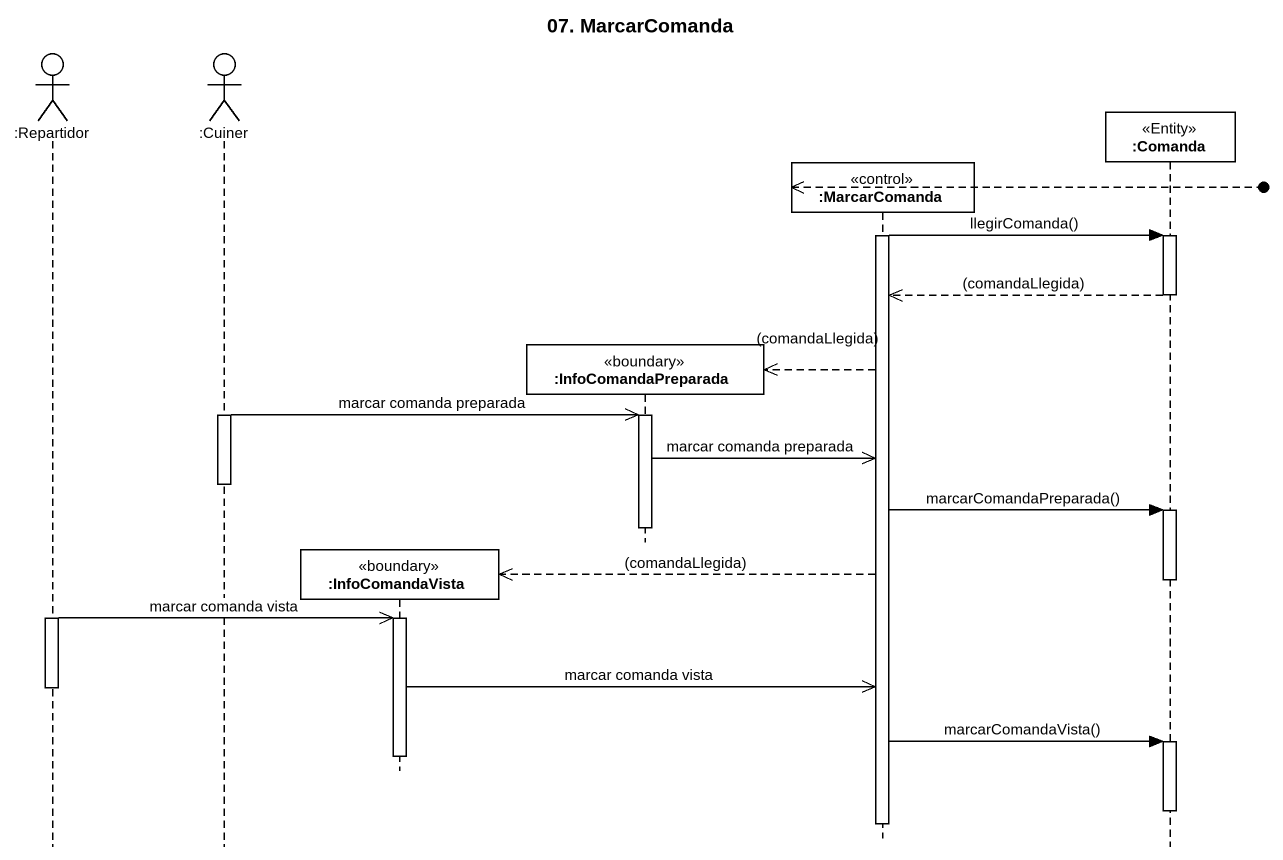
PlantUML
@startuml
title 07. MarcarComanda
hide footbox
actor ":Repartidor" as Repartidor
actor ":Cuiner" as Cuiner
participant ":InfoComandaVista" as InfoComandaVista <<boundary>>
participant ":InfoComandaPreparada" as InfoComandaPreparada <<boundary>>
participant ":MarcarComanda" as MarcarComanda <<control>>
participant ":Comanda" as Comanda <<Entity>>

MarcarComanda <<--o]
activate MarcarComanda
MarcarComanda -> Comanda : llegirComanda()
activate Comanda
Comanda -->> MarcarComanda : (comandaLlegida)
deactivate Comanda
MarcarComanda -->> InfoComandaPreparada ** : (comandaLlegida)
activate Cuiner
Cuiner ->> InfoComandaPreparada : marcar comanda preparada
activate InfoComandaPreparada
InfoComandaPreparada ->> MarcarComanda : marcar comanda preparada
deactivate Cuiner
MarcarComanda -> Comanda : marcarComandaPreparada()
activate Comanda
deactivate InfoComandaPreparada
MarcarComanda -->> InfoComandaVista ** : (comandaLlegida)
deactivate Comanda
activate Repartidor
Repartidor ->> InfoComandaVista : marcar comanda vista
activate InfoComandaVista
InfoComandaVista ->> MarcarComanda : marcar comanda vista
deactivate Repartidor
MarcarComanda -> Comanda : marcarComandaVista()
activate Comanda
deactivate InfoComandaVista
deactivate Comanda
deactivate MarcarComanda
@enduml
